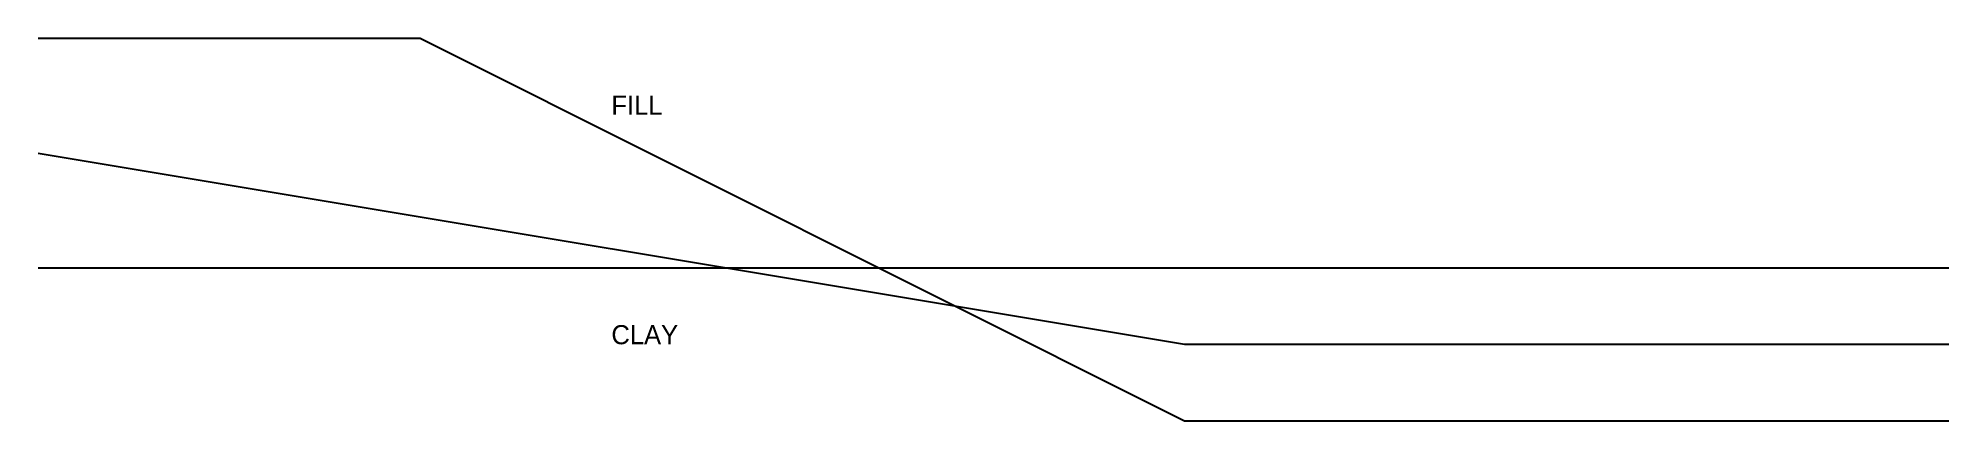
# Model space of a CAD drawing. Header units: metres. Extents: x 0 to 50, y 0 to 10.
import ezdxf

# ---------------------------------------------------------------- set-up
doc = ezdxf.new("R2010")
doc.units = ezdxf.units.M
for name, color, linetype in [('CLAY_TOP', 8, 'Continuous'), ('GROUND_SURFACE', 7, 'Continuous'), ('GWT', 5, 'Continuous'), ('TEXT', 7, 'Continuous')]:
    doc.layers.add(name, color=color, linetype=linetype)

msp = doc.modelspace()

# ---------------------------------------------------------------- linework, layer by layer
at = {"layer": 'CLAY_TOP'}
msp.add_lwpolyline([(0, 4), (50, 4)], dxfattribs=at)
at = {"layer": 'GROUND_SURFACE'}
msp.add_lwpolyline([(0, 10), (10, 10), (30, 0), (50, 0)], dxfattribs=at)
at = {"layer": 'GWT'}
msp.add_lwpolyline([(0, 7), (30, 2), (50, 2)], dxfattribs=at)

# ---------------------------------------------------------------- texts
at = {"layer": 'TEXT'}
for s, p in [('FILL', (15, 8)), ('CLAY', (15, 2))]:
    msp.add_text(s, height=0.5, dxfattribs=at).set_placement(p)

doc.saveas('drawing.dxf')
